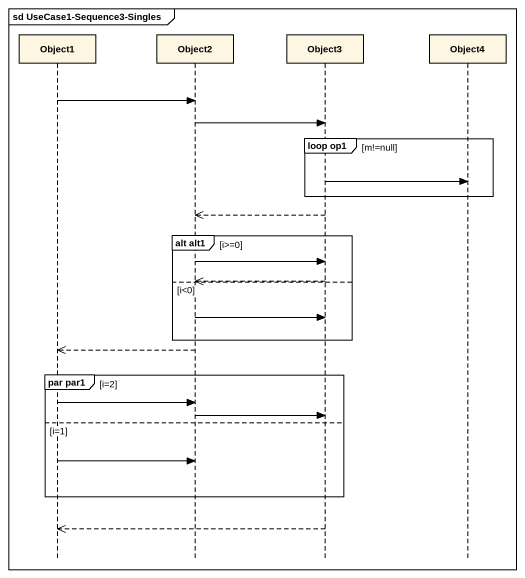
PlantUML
@startuml
mainframe sd UseCase1-Sequence3-Singles
hide footbox
participant Object1
participant Object2
participant Object3
participant Object4

Object1 -> Object2
Object2 -> Object3
group loop op1 [m!=null]
  Object3 -> Object4
end
Object3 -->> Object2
group alt alt1 [i>=0]
  Object2 -> Object3
  Object3 -->> Object2
else i<0
  Object2 -> Object3
end
Object2 -->> Object1
group par par1 [i=2]
  Object1 -> Object2
  Object2 -> Object3
else i=1
  Object1 -> Object2
end
Object3 -->> Object1
@enduml
